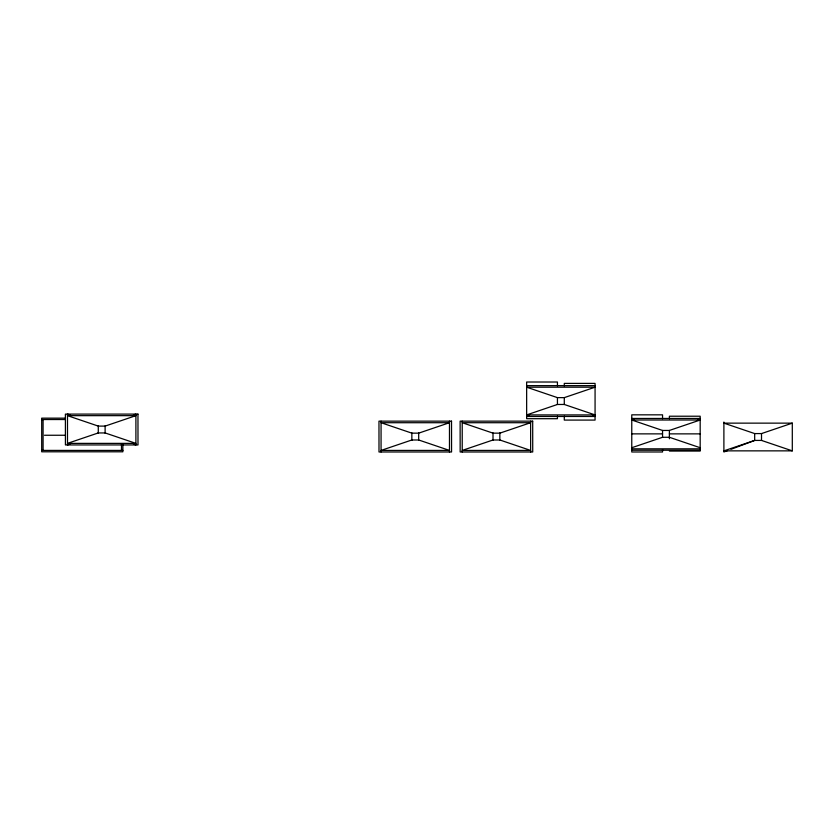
<?xml version="1.0" encoding="UTF-8"?>
<svg xmlns="http://www.w3.org/2000/svg" width="834" height="834" viewBox="0 0 834 834"><rect width="100%" height="100%" fill="white"/><g stroke="black" fill="none" stroke-linecap="round" stroke-linejoin="round"><path stroke-width="1.25" d="M727.446 450.652L723.891 451.986L723.891 422.035M730.991 449.317L754.676 440.425L761.515 440.425L792.3 450.86L792.3 423.14L723.891 423.14L754.676 433.576L761.515 433.576L792.3 423.14M133.44 414.936L135.9 414.102L135.9 444.939L133.44 444.095M69.952 444.095L67.491 444.939L67.491 414.102L69.952 414.936M564.284 397.63L595.069 387.195L526.65 387.195L557.435 397.63L564.284 397.63L564.284 404.469L595.069 414.915L526.65 414.915L557.435 404.469L564.284 404.469M529.121 415.634L526.65 416.468L595.069 416.468L592.599 415.634M697.714 419.293L700.174 418.459L631.765 418.459L634.226 419.293M669.389 430.448L700.174 420.013L631.765 420.013L662.55 430.448L669.389 430.448L669.389 438.778M631.765 447.733L662.55 437.287L669.389 437.287L700.174 447.733M526.65 385.642L595.069 385.642M64.896 418.147L41.7 418.147L41.7 451.799L122.869 451.799L122.869 443.98M41.7 419.533L64.896 419.533M631.765 433.868L662.55 433.868M669.389 433.868L700.174 433.868M44.473 435.254L64.979 435.254M631.765 448.828L700.174 448.828M631.765 450.235L700.174 450.235M41.7 450.412L122.869 450.412M792.3 450.86L723.891 450.86L754.676 440.425L754.676 433.576M669.389 451.058L700.174 451.058L700.174 416.218L669.389 416.218L669.389 418.814M761.515 433.576L761.515 440.425M662.55 418.741L662.55 414.832L631.765 414.832L631.765 451.986L662.55 451.986L662.55 449.536M662.55 430.448L662.55 437.287M564.284 385.986L564.284 383.4L595.069 383.4L595.069 420.086L564.284 420.086L564.284 416.187M557.435 385.923L557.435 382.014L526.65 382.014L526.65 418.699L557.435 418.699L557.435 416.114M557.435 397.63L557.435 404.469M530.632 421.149L530.632 451.986M499.847 432.836L499.847 440.3M493.009 432.836L493.009 440.3M462.224 421.149L462.224 451.986M449.474 421.149L449.474 451.986M418.689 432.836L418.689 440.3M411.85 432.836L411.85 440.3M381.065 421.149L381.065 451.986M121.483 443.98L121.483 450.412M105.115 425.788L105.115 433.253M98.276 425.788L98.276 433.253M43.087 419.533L43.087 450.412M135.9 415.655L105.115 426.101L98.276 426.101L67.491 415.655L135.9 415.655M98.276 432.94L67.491 443.375L135.9 443.375L105.115 432.94L98.276 432.94M449.474 422.713L418.689 433.148L411.85 433.148L381.065 422.713L449.474 422.713M411.85 439.987L381.065 450.423L449.474 450.423L418.689 439.987L411.85 439.987M530.632 422.713L499.847 433.148L493.009 433.148L462.224 422.713L530.632 422.713M493.009 439.987L462.224 450.423L530.632 450.423L499.847 439.987L493.009 439.987M137.964 414.102L65.396 414.102L65.427 444.939L137.996 444.939L137.964 414.102M451.528 421.149L378.97 421.149L379.001 451.986L451.559 451.986L451.528 421.149M532.697 421.149L460.128 421.149L460.159 451.986L532.728 451.986L532.697 421.149"/></g></svg>
